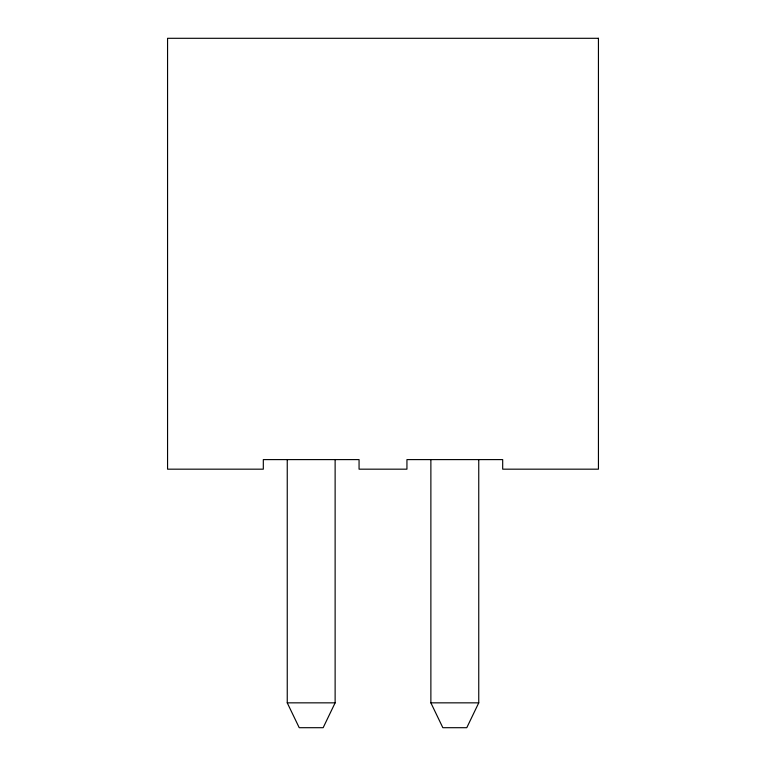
<?xml version="1.0" encoding="UTF-8"?>
<svg xmlns="http://www.w3.org/2000/svg" width="766" height="766" viewBox="0 0 766 766"><rect width="100%" height="100%" fill="white"/><g stroke="black" fill="none" stroke-linecap="round" stroke-linejoin="round"><path stroke-width="1.15" d="M335.125 459.6L335.125 702.843L323.156 727.7L299.219 727.7L287.25 702.843L287.25 459.6M478.75 459.6L478.75 702.843L466.781 727.7L442.844 727.7L430.875 702.843L430.875 459.6M287.25 702.843L335.125 702.843M430.875 702.843L478.75 702.843M598.438 38.3L167.562 38.3L167.562 469.175L263.312 469.175L263.312 459.6L359.062 459.6L359.062 469.175L406.938 469.175L406.938 459.6L502.688 459.6L502.688 469.175L598.438 469.175L598.438 38.3"/></g></svg>
